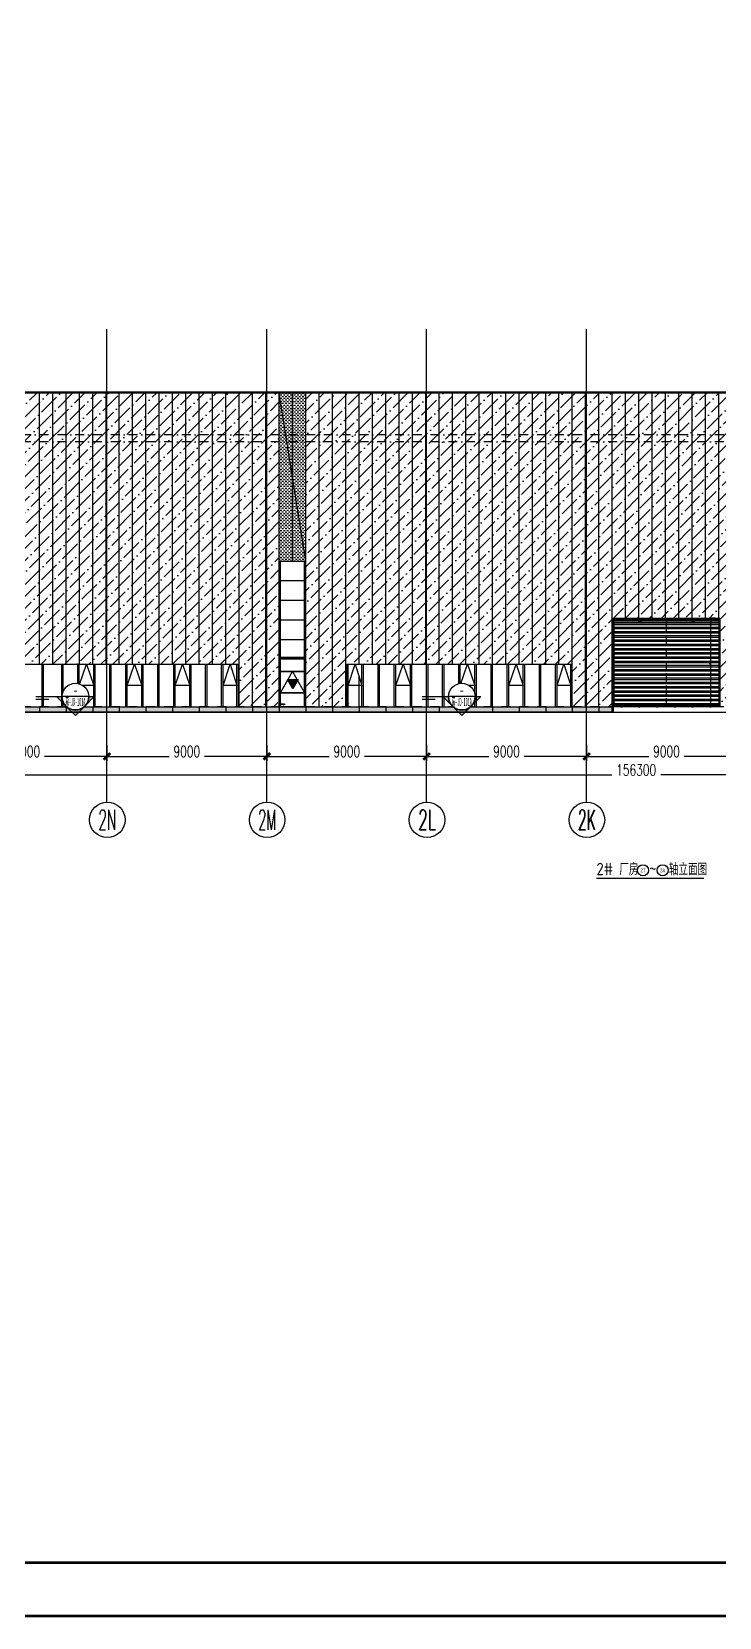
# Model space of a CAD drawing. Extents: x -2072575 to 87763, y 445513 to 805276.
# Drawn here: x -1023634 to -984925, y 455886 to 545061 of the extents above; entities that cross this region are included whole.
import ezdxf
from ezdxf.enums import TextEntityAlignment as Align

# ---------------------------------------------------------------- set-up
doc = ezdxf.new("R2010")
doc.units = 0
doc.header["$LTSCALE"] = 1000
for name, pattern in [('__DASH', [0.35, 0.25, -0.1]), ('CENTER', [2, 1.25, -0.25, 0.25, -0.25]), ('DASHDOT', [1, 0.5, -0.25, 0, -0.25]), ('DOT', [0.25, 0, -0.25]), ('DOTE', [2.42, 2, -0.2, 0.02, -0.2])]:
    doc.linetypes.add(name, pattern=pattern)
doc.layers.get('Defpoints').update_dxf_attribs({"color": 210})
for name, color, linetype in [('!ZN1-填充-8', 8, 'Continuous'), ('!ZN1-文字-7', 7, 'Continuous'), ('!ZN1-标注-173', 173, 'Continuous'), ('!ZN3-玻璃幕墙-4', 4, 'Continuous'), ('!ZN4-辅助材料-1', 1, 'Continuous'), ('!ZN7-索引-3', 3, 'Continuous'), ('0-cxFrame', 155, 'Continuous'), ('3符号', 3, 'Continuous'), ('3铝板幕墙', 3, 'Continuous'), ('4玻璃幕墙', 4, 'Continuous'), ('A-AXIS-DOTE', 14, 'DOTE'), ('A-HATCH-2', 251, 'Continuous'), ('A-LIN-V', 9, 'Continuous'), ('A-WINDOW', 140, 'Continuous'), ('A-云线', 50, 'Continuous'), ('A-门窗表显示尺寸', 160, 'Continuous'), ('AS-WALL', 40, 'Continuous'), ('DIM', 173, 'Continuous'), ('DIM_SYMB', 3, 'Continuous'), ('DOT', 8, 'DOT'), ('DOTE', 1, 'CENTER'), ('IE-填充-JYZS', 7, 'Continuous'), ('PUB_TEXT', 7, 'Continuous'), ('压型钢板', 23, 'Continuous')]:
    doc.layers.add(name, color=color, linetype=linetype)
doc.layers.add('0-cxText', color=131, linetype='Continuous', lineweight=25)
doc.styles.add('_TCH_AXIS', font='COMPLEX', dxfattribs={"bigfont": 'GBCBIG'})
doc.styles.add('A-DIM_T3', font='SIMPLEX', dxfattribs={"width": 0.705882, "bigfont": 'GBCBIG'})
doc.styles.add('A-STANDARD', font='SIMPLEX', dxfattribs={"bigfont": 'GBCBIG'})
doc.styles.add('cx_tuming', font='simhei.ttf')
doc.styles.add('cx_tuqian1', font='')
doc.styles.add('DHTEXT-1', font='romans.shx', dxfattribs={"width": 0.7, "bigfont": 'chinese.shx'})
doc.styles.get("Standard").update_dxf_attribs({"font": 'gbenor.shx', "bigfont": 'gbcbig.shx'})
doc.styles.add('中南符号', font='simhei.ttf')
doc.styles.add('样式 1', font='romans.shx', dxfattribs={"width": 0.7, "bigfont": 'chinese.shx'})
doc.styles.add('黑体', font='simhei.ttf', dxfattribs={"height": 12})
doc.styles.get('cx_tuqian1').set_extended_font_data('SimSun')
doc.dimstyles.new('A-DIM&&20', dxfattribs={"dimtxt": 59.5, "dimasz": 20, "dimexe": 20, "dimexo": 20, "dimgap": 25.25, "dimtad": 1, "dimdec": 0, "dimzin": 0, "dimdsep": 46, "dimtxsty": 'A-DIM_T3', "dimblk": 'ARCHTICK', "dimcen": 0.09, "dimclrt": 7, "dimazin": 2, "dimtfac": 1, "dimtdec": 0, "dimtix": 1, "dimtmove": 2, "dimatfit": 3, "dimfxl": 0, "dimtolj": 1, "dimtzin": 0, "dimarcsym": 0})
doc.dimstyles.new('ZN250', dxfattribs={"dimscale": 250, "dimtxt": 2.5, "dimasz": 1.5, "dimexe": 1, "dimexo": 2, "dimgap": 0.9, "dimtad": 1, "dimdec": 0, "dimdsep": 46, "dimtxsty": 'DHTEXT-1', "dimblk": 'ARCHTICK', "dimcen": 2.5, "dimclrd": 173, "dimclre": 173, "dimclrt": 7, "dimazin": 2, "dimtfac": 1, "dimtdec": 0, "dimtix": 1, "dimtmove": 2, "dimatfit": 3, "dimfxl": 0, "dimarcsym": 0})
pattern_1 = [(45, (14478.8, 0), (252.5697, 926.08891), [1190.625, -238.125, 0, -238.125])]

# ---------------------------------------------------------------- blocks, each defined once
blk = doc.blocks.new('*U88')
at = {"layer": '!ZN3-玻璃幕墙-4', "color": 7, "ltscale": 10}
blk.add_lwpolyline([(0, 0), (670, 1200), (1340, 0)], dxfattribs=at)
blk = doc.blocks.new('消防救援口标识')
blk.add_wipeout([(0, 0), (-150, 260), (150, 260)]).dxf.layer = '!ZN1-标注-173'
at = {"layer": '!ZN1-填充-8'}
h = blk.add_hatch(color=252, dxfattribs=at)
h.dxf.hatch_style = 1
h.paths.add_polyline_path([(0, 0), (-150, 260), (150, 260)])
at = {"layer": '!ZN1-标注-173'}
blk.add_lwpolyline([(0, 0), (-150, 260), (150, 260)], close=True, dxfattribs=at)
at = {"layer": '!ZN1-文字-7', "ltscale": 1.5, "style": '样式 1', "width": 0.7}
blk.add_text('消', height=120, dxfattribs=at).set_placement((-62, 164), align=Align.MIDDLE_LEFT)
blk = doc.blocks.new('er446')
at = {"layer": '4玻璃幕墙', "ltscale": 1.5}
for p, q in [((-1821070, 519237), (-1822410, 519237)), ((-1821070, 518037), (-1822410, 518037))]:
    blk.add_line(p, q, dxfattribs=at)
at = {"layer": '!ZN3-玻璃幕墙-4', "ltscale": 500}
blk.add_blockref('*U88', (-1822410, 518037), dxfattribs=at)
at = {"layer": 'A-门窗表显示尺寸', "color": 3, "style": 'A-STANDARD', "width": 0.705882}
blk.add_text('C1584', height=59.5, dxfattribs=at).set_placement((-1822380, 517350))
at = {"layer": '!ZN4-辅助材料-1', "xscale": 2, "yscale": 2, "zscale": 2}
blk.add_blockref('消防救援口标识', (-1821724, 518256), dxfattribs=at)
blk = doc.blocks.new('_ArchTick')
at = {"color": 0, "linetype": 'ByBlock', "const_width": 0.4}
blk.add_lwpolyline([(-0.5, -0.5), (0.5, 0.5)], dxfattribs=at)
blk = doc.blocks.new('*D29')
at = {"layer": 'A-门窗表显示尺寸', "color": 0, "lineweight": -2, "transparency": 16777216}
for p, q in [((-1641480, 522217), (-1641480, 522000)), ((-1641480, 522020), (-1638480, 522020)), ((-1638480, 522217), (-1638480, 522000))]:
    blk.add_line(p, q, dxfattribs=at)
at = {"layer": 'Defpoints', "color": 0, "transparency": 16777216}
for p in [(-1641480, 522237), (-1638480, 522237), (-1638480, 522020)]:
    blk.add_point(p, dxfattribs=at)
at = {"layer": 'A-门窗表显示尺寸', "color": 0, "lineweight": -2, "transparency": 16777216, "xscale": 20, "yscale": 20, "zscale": 20, "rotation": 180}
blk.add_blockref('_ArchTick', (-1641480, 522020), dxfattribs=at)
at = {"layer": 'A-门窗表显示尺寸', "color": 0, "lineweight": -2, "transparency": 16777216, "xscale": 20, "yscale": 20, "zscale": 20}
blk.add_blockref('_ArchTick', (-1638480, 522020), dxfattribs=at)
at = {"layer": 'A-门窗表显示尺寸', "color": 7, "transparency": 16777216, "insert": (-1639980, 522075), "char_height": 59.5, "attachment_point": 5, "style": 'A-DIM_T3'}
blk.add_mtext('\\A1;3000', dxfattribs=at)
blk = doc.blocks.new('*D30')
at = {"layer": 'A-门窗表显示尺寸', "color": 0, "lineweight": -2, "transparency": 16777216}
for p, q in [((-1644480, 522217), (-1644480, 522000)), ((-1644480, 522020), (-1641480, 522020)), ((-1641480, 522217), (-1641480, 522000))]:
    blk.add_line(p, q, dxfattribs=at)
at = {"layer": 'Defpoints', "color": 0, "transparency": 16777216}
for p in [(-1644480, 522237), (-1641480, 522237), (-1641480, 522020)]:
    blk.add_point(p, dxfattribs=at)
at = {"layer": 'A-门窗表显示尺寸', "color": 0, "lineweight": -2, "transparency": 16777216, "xscale": 20, "yscale": 20, "zscale": 20, "rotation": 180}
blk.add_blockref('_ArchTick', (-1644480, 522020), dxfattribs=at)
at = {"layer": 'A-门窗表显示尺寸', "color": 0, "lineweight": -2, "transparency": 16777216, "xscale": 20, "yscale": 20, "zscale": 20}
blk.add_blockref('_ArchTick', (-1641480, 522020), dxfattribs=at)
at = {"layer": 'A-门窗表显示尺寸', "color": 7, "transparency": 16777216, "insert": (-1642980, 522075), "char_height": 59.5, "attachment_point": 5, "style": 'A-DIM_T3'}
blk.add_mtext('\\A1;3000', dxfattribs=at)
blk = doc.blocks.new('*D31')
at = {"layer": 'A-门窗表显示尺寸', "color": 0, "lineweight": -2, "transparency": 16777216}
for p, q in [((-1638740, 522237), (-1639001, 522237)), ((-1638981, 517237), (-1638981, 522237)), ((-1638740, 517237), (-1639001, 517237))]:
    blk.add_line(p, q, dxfattribs=at)
at = {"layer": 'Defpoints', "color": 0, "transparency": 16777216}
for p in [(-1638981, 522237), (-1638720, 522237), (-1638720, 517237)]:
    blk.add_point(p, dxfattribs=at)
at = {"layer": 'A-门窗表显示尺寸', "color": 0, "lineweight": -2, "transparency": 16777216, "xscale": 20, "yscale": 20, "zscale": 20}
for p, rotation in [((-1638981, 522237), 90), ((-1638981, 517237), 270)]:
    blk.add_blockref('_ArchTick', p, dxfattribs=dict(at, rotation=rotation))
at = {"layer": 'A-门窗表显示尺寸', "color": 7, "transparency": 16777216, "insert": (-1639036, 519737), "char_height": 59.5, "attachment_point": 5, "rotation": 90, "style": 'A-DIM_T3'}
blk.add_mtext('\\A1;5000', dxfattribs=at)
blk = doc.blocks.new('*D990')
at = {"layer": 'Defpoints', "color": 0, "ltscale": 2500, "transparency": 16777216}
for p in [(0, -1657), (156300, -1657), (156300, -3824)]:
    blk.add_point(p, dxfattribs=at)
at = {"layer": 'DIM', "color": 173, "linetype": 'ByBlock', "lineweight": -2, "ltscale": 2500, "transparency": 16777216}
for p, q in [((0, -2157), (0, -4074)), ((156300, -2157), (156300, -4074)), ((0, -3824), (76719, -3824)), ((156300, -3824), (79481, -3824))]:
    blk.add_line(p, q, dxfattribs=at)
at = {"layer": 'DIM', "color": 173, "lineweight": -2, "ltscale": 2500, "transparency": 16777216, "xscale": 375, "yscale": 375, "zscale": 375, "rotation": 180}
blk.add_blockref('_ArchTick', (0, -3824), dxfattribs=at)
at = {"layer": 'DIM', "color": 173, "lineweight": -2, "ltscale": 2500, "transparency": 16777216, "xscale": 375, "yscale": 375, "zscale": 375}
blk.add_blockref('_ArchTick', (156300, -3824), dxfattribs=at)
at = {"layer": 'DIM', "color": 7, "ltscale": 2500, "transparency": 16777216, "insert": (78100, -3549), "char_height": 625, "attachment_point": 5, "style": 'DHTEXT-1'}
blk.add_mtext('156300', dxfattribs=at)
blk = doc.blocks.new('*D1000')
at = {"layer": 'Defpoints', "color": 0, "ltscale": 2500, "transparency": 16777216}
for p in [(39300, -1657), (48300, -1657), (48300, -2784)]:
    blk.add_point(p, dxfattribs=at)
at = {"layer": 'DIM', "color": 173, "linetype": 'ByBlock', "lineweight": -2, "ltscale": 2500, "transparency": 16777216}
for p, q in [((39300, -2157), (39300, -3034)), ((48300, -2157), (48300, -3034)), ((39300, -2784), (42804, -2784)), ((48300, -2784), (44796, -2784))]:
    blk.add_line(p, q, dxfattribs=at)
at = {"layer": 'DIM', "color": 173, "lineweight": -2, "ltscale": 2500, "transparency": 16777216, "xscale": 375, "yscale": 375, "zscale": 375, "rotation": 180}
blk.add_blockref('_ArchTick', (39300, -2784), dxfattribs=at)
at = {"layer": 'DIM', "color": 173, "lineweight": -2, "ltscale": 2500, "transparency": 16777216, "xscale": 375, "yscale": 375, "zscale": 375}
blk.add_blockref('_ArchTick', (48300, -2784), dxfattribs=at)
at = {"layer": 'DIM', "color": 7, "ltscale": 2500, "transparency": 16777216, "insert": (43800, -2509), "char_height": 625, "attachment_point": 5, "style": 'DHTEXT-1'}
blk.add_mtext('9000', dxfattribs=at)
blk = doc.blocks.new('*D1001')
at = {"layer": 'Defpoints', "color": 0, "ltscale": 2500, "transparency": 16777216}
for p in [(48300, -1657), (57300, -1657), (57300, -2784)]:
    blk.add_point(p, dxfattribs=at)
at = {"layer": 'DIM', "color": 173, "linetype": 'ByBlock', "lineweight": -2, "ltscale": 2500, "transparency": 16777216}
for p, q in [((48300, -2157), (48300, -3034)), ((57300, -2157), (57300, -3034)), ((48300, -2784), (51804, -2784)), ((57300, -2784), (53796, -2784))]:
    blk.add_line(p, q, dxfattribs=at)
at = {"layer": 'DIM', "color": 173, "lineweight": -2, "ltscale": 2500, "transparency": 16777216, "xscale": 375, "yscale": 375, "zscale": 375, "rotation": 180}
blk.add_blockref('_ArchTick', (48300, -2784), dxfattribs=at)
at = {"layer": 'DIM', "color": 173, "lineweight": -2, "ltscale": 2500, "transparency": 16777216, "xscale": 375, "yscale": 375, "zscale": 375}
blk.add_blockref('_ArchTick', (57300, -2784), dxfattribs=at)
at = {"layer": 'DIM', "color": 7, "ltscale": 2500, "transparency": 16777216, "insert": (52800, -2509), "char_height": 625, "attachment_point": 5, "style": 'DHTEXT-1'}
blk.add_mtext('9000', dxfattribs=at)
blk = doc.blocks.new('*D1002')
at = {"layer": 'Defpoints', "color": 0, "ltscale": 2500, "transparency": 16777216}
for p in [(57300, -1657), (66300, -1657), (66300, -2784)]:
    blk.add_point(p, dxfattribs=at)
at = {"layer": 'DIM', "color": 173, "linetype": 'ByBlock', "lineweight": -2, "ltscale": 2500, "transparency": 16777216}
for p, q in [((57300, -2157), (57300, -3034)), ((66300, -2157), (66300, -3034)), ((57300, -2784), (60804, -2784)), ((66300, -2784), (62796, -2784))]:
    blk.add_line(p, q, dxfattribs=at)
at = {"layer": 'DIM', "color": 173, "lineweight": -2, "ltscale": 2500, "transparency": 16777216, "xscale": 375, "yscale": 375, "zscale": 375, "rotation": 180}
blk.add_blockref('_ArchTick', (57300, -2784), dxfattribs=at)
at = {"layer": 'DIM', "color": 173, "lineweight": -2, "ltscale": 2500, "transparency": 16777216, "xscale": 375, "yscale": 375, "zscale": 375}
blk.add_blockref('_ArchTick', (66300, -2784), dxfattribs=at)
at = {"layer": 'DIM', "color": 7, "ltscale": 2500, "transparency": 16777216, "insert": (61800, -2509), "char_height": 625, "attachment_point": 5, "style": 'DHTEXT-1'}
blk.add_mtext('9000', dxfattribs=at)
blk = doc.blocks.new('*D1003')
at = {"layer": 'Defpoints', "color": 0, "ltscale": 2500, "transparency": 16777216}
for p in [(66300, -1657), (75300, -1657), (75300, -2784)]:
    blk.add_point(p, dxfattribs=at)
at = {"layer": 'DIM', "color": 173, "linetype": 'ByBlock', "lineweight": -2, "ltscale": 2500, "transparency": 16777216}
for p, q in [((66300, -2157), (66300, -3034)), ((75300, -2157), (75300, -3034)), ((66300, -2784), (69804, -2784)), ((75300, -2784), (71796, -2784))]:
    blk.add_line(p, q, dxfattribs=at)
at = {"layer": 'DIM', "color": 173, "lineweight": -2, "ltscale": 2500, "transparency": 16777216, "xscale": 375, "yscale": 375, "zscale": 375, "rotation": 180}
blk.add_blockref('_ArchTick', (66300, -2784), dxfattribs=at)
at = {"layer": 'DIM', "color": 173, "lineweight": -2, "ltscale": 2500, "transparency": 16777216, "xscale": 375, "yscale": 375, "zscale": 375}
blk.add_blockref('_ArchTick', (75300, -2784), dxfattribs=at)
at = {"layer": 'DIM', "color": 7, "ltscale": 2500, "transparency": 16777216, "insert": (70800, -2509), "char_height": 625, "attachment_point": 5, "style": 'DHTEXT-1'}
blk.add_mtext('9000', dxfattribs=at)
blk = doc.blocks.new('*D1004')
at = {"layer": 'Defpoints', "color": 0, "ltscale": 2500, "transparency": 16777216}
for p in [(75300, -1657), (84300, -1657), (84300, -2784)]:
    blk.add_point(p, dxfattribs=at)
at = {"layer": 'DIM', "color": 173, "linetype": 'ByBlock', "lineweight": -2, "ltscale": 2500, "transparency": 16777216}
for p, q in [((75300, -2157), (75300, -3034)), ((84300, -2157), (84300, -3034)), ((75300, -2784), (78804, -2784)), ((84300, -2784), (80796, -2784))]:
    blk.add_line(p, q, dxfattribs=at)
at = {"layer": 'DIM', "color": 173, "lineweight": -2, "ltscale": 2500, "transparency": 16777216, "xscale": 375, "yscale": 375, "zscale": 375, "rotation": 180}
blk.add_blockref('_ArchTick', (75300, -2784), dxfattribs=at)
at = {"layer": 'DIM', "color": 173, "lineweight": -2, "ltscale": 2500, "transparency": 16777216, "xscale": 375, "yscale": 375, "zscale": 375}
blk.add_blockref('_ArchTick', (84300, -2784), dxfattribs=at)
at = {"layer": 'DIM', "color": 7, "ltscale": 2500, "transparency": 16777216, "insert": (79800, -2509), "char_height": 625, "attachment_point": 5, "style": 'DHTEXT-1'}
blk.add_mtext('9000', dxfattribs=at)
blk = doc.blocks.new('卓越-轴号')
blk.add_circle((0, 0), 4)
at = {"color": 0, "style": '_TCH_AXIS', "width": 1.041667, "flags": 8}
blk.add_attdef('A', text='', height=4.48, dxfattribs=at).set_placement((-2, -2.24), (2, -2.24), align=Align.FIT)
blk = doc.blocks.new('*U89')
at = {"layer": '!ZN3-玻璃幕墙-4', "color": 7, "ltscale": 10}
blk.add_lwpolyline([(0, 0), (410, 1200), (820, 0)], dxfattribs=at)
blk = doc.blocks.new('*U92')
at = {"layer": '!ZN3-玻璃幕墙-4', "color": 7, "ltscale": 10}
blk.add_lwpolyline([(0, 0), (390, 1200), (780, 0)], dxfattribs=at)
blk = doc.blocks.new('*U105')
at = {"layer": '!ZN3-玻璃幕墙-4', "color": 7, "ltscale": 10}
blk.add_lwpolyline([(0, 0), (415, 1200), (830, 0)], dxfattribs=at)
blk = doc.blocks.new('*U106')
at = {"layer": '!ZN3-玻璃幕墙-4', "color": 7, "ltscale": 10}
blk.add_lwpolyline([(0, 0), (410, 1200), (820, 0)], dxfattribs=at)
blk = doc.blocks.new('*U107')
at = {"layer": '!ZN3-玻璃幕墙-4', "color": 7, "ltscale": 10}
blk.add_lwpolyline([(0, 0), (390, 1200), (780, 0)], dxfattribs=at)
blk = doc.blocks.new('TK22.A1 L(Dragon)')
at = {"layer": '0-cxFrame', "color": 7, "const_width": 0.5}
blk.add_lwpolyline([(0, 0), (-841, 0), (-841, 594), (0, 594)], close=True, dxfattribs=at)
at = {"layer": '0-cxFrame', "const_width": 0.5}
blk.add_lwpolyline([(-80, 10), (-821, 10), (-821, 584), (-80, 584)], close=True, dxfattribs=at)
at = {"style": '黑体', "flags": 4}
blk.add_attdef('图幅', text='', height=3.3, dxfattribs=at).set_placement((-40, 3), align=Align.RIGHT)
at = {"layer": '0-cxText', "flags": 4}
for tag, height, style, p in [('建设单位', 3.5, 'cx_tuming', (-45, 240)), ('项目名称', 3.5, 'cx_tuming', (-45, 210)), ('子项名称', 3.5, 'cx_tuming', (-45, 180)), ('工程编号', 3.3, 'cx_tuqian1', (-35, 165)), ('图名1', 3.5, 'cx_tuming', (-45, 87)), ('图名2', 3.5, 'cx_tuming', (-45, 79)), ('图名3', 3.5, 'cx_tuming', (-45, 71)), ('出图日期', 3.3, 'cx_tuqian1', (-39, 60)), ('专业', 3.3, 'cx_tuqian1', (-55, 52)), ('图号', 3.3, 'cx_tuqian1', (-55, 44)), ('版次', 3.3, 'cx_tuqian1', (-20, 44))]:
    blk.add_attdef(tag, text='', height=height, dxfattribs=dict(at, style=style)).set_placement(p, align=Align.MIDDLE)
at = {"layer": 'Defpoints', "color": 6, "flags": 4}
for tag, height, style, p in [('tufu', 3.3, '黑体', (-12, 12)), ('dwfname', 4, 'cx_tuqian1', (-80, 3))]:
    blk.add_attdef(tag, text='', height=height, dxfattribs=dict(at, style=style)).set_placement(p, align=Align.RIGHT)
blk = doc.blocks.new('*U151')
blk.add_trace([(0, -1.25), (0, -0.75), (5, -1.25), (5, -0.75)])
blk = doc.blocks.new('*U152')
at = {"linetype": 'Continuous'}
blk.add_wipeout([(0.09, -5), (0.46, -4.98), (0.83, -4.94), (1.19, -4.86), (1.55, -4.76), (1.89, -4.63), (2.23, -4.48), (2.55, -4.3), (2.87, -4.1), (3.16, -3.88), (3.44, -3.64), (3.7, -3.37), (3.94, -3.09), (4.15, -2.79), (4.35, -2.48), (4.52, -2.15), (4.67, -1.81), (4.79, -1.46), (4.88, -1.1), (4.95, -0.74), (4.99, -0.37), (5, 0), (4.99, 0.37), (4.95, 0.74), (4.88, 1.1), (4.79, 1.46), (4.67, 1.81), (4.52, 2.15), (4.35, 2.48), (4.15, 2.79), (3.94, 3.09), (3.7, 3.37), (3.44, 3.64), (3.16, 3.88), (2.87, 4.1), (2.55, 4.3), (2.23, 4.48), (1.89, 4.63), (1.55, 4.76), (1.19, 4.86), (0.83, 4.94), (0.46, 4.98), (0.09, 5), (-0.28, 5), (-0.65, 4.96), (-1.01, 4.9), (-1.37, 4.81), (-1.72, 4.7), (-2.07, 4.56), (-2.4, 4.42), (-2.72, 4.21), (-3.02, 3.99), (-3.31, 3.76), (-3.57, 3.51), (-3.82, 3.23), (-4.05, 2.94), (-4.26, 2.64), (-4.44, 2.31), (-4.6, 1.98), (-4.73, 1.63), (-4.84, 1.28), (-4.92, 0.92), (-4.98, 0.55), (-5, 0.18), (-5, -0.18), (-4.98, -0.55), (-4.92, -0.92), (-4.84, -1.28), (-4.73, -1.63), (-4.6, -1.98), (-4.44, -2.31), (-4.26, -2.64), (-4.05, -2.94), (-3.82, -3.23), (-3.57, -3.51), (-3.31, -3.76), (-3.02, -3.99), (-2.72, -4.21), (-2.4, -4.4), (-2.07, -4.56), (-1.72, -4.7), (-1.37, -4.81), (-1.01, -4.9), (-0.65, -4.96), (-0.28, -5)], dxfattribs=at)
h = blk.add_hatch(color=256)
h.paths.add_polyline_path([(-3.54, -3.54), (-7.07, 0), (-5, 0, 0.198912)])
h.paths.add_polyline_path([(3.54, -3.54), (0, -7.07), (-3.54, -3.54, 0.414214)])
h.paths.add_polyline_path([(5, 0), (7.07, 0), (3.54, -3.54, 0.198912)])
for points in [[(-7.07, 0), (-5, 0, 0.198912), (-3.54, -3.54), (-7.07, 0)], [(5, 0), (7.07, 0), (3.54, -3.54, 0.198912), (5, 0)], [(-3.54, -3.54, 0.414214), (3.54, -3.54), (0, -7.07), (-3.54, -3.54, 0.414214)]]:
    blk.add_lwpolyline(points, format="xyb", close=True)
at = {"ltscale": 10}
blk.add_circle((0, 0), 5, dxfattribs=at)
blk = doc.blocks.new('Zsymbol-CutIndexes_3')
at = {"linetype": 'Continuous'}
blk.add_line((5.01, 0), (-5.01, 0), dxfattribs=at)
at = {"color": 0, "style": '中南符号'}
blk.add_attdef('视图', text='', height=3, dxfattribs=at).set_placement((0, 0), align=Align.BOTTOM_CENTER)
at = {"color": 0, "style": '中南符号', "width": 0.692568}
blk.add_attdef('图号', text='', height=3, dxfattribs=at).set_placement((-3.74, -3.44), (3.73, -3.44), align=Align.FIT)
blk = doc.blocks.new('20250924150415')
at = {"ltscale": 10}
blk.add_wipeout([(0, 0), (0, 120), (1500, 120), (1500, 0)], dxfattribs=at).dxf.layer = '3铝板幕墙'
at = {"layer": '!ZN1-填充-8'}
h = blk.add_hatch(dxfattribs=at)
h.set_pattern_fill('DOTS', color=141, scale=20, style=0)
h.set_pattern_definition([(0, (1780047.875, -510492.864), (15.875, 31.75), [0, -31.75])])
h.paths.add_polyline_path([(0, 120), (1500, 120), (1500, 0), (0, 0)])
blk = doc.blocks.new('434')
at = {"layer": 'A-HATCH-2'}
h = blk.add_hatch(dxfattribs=at)
h.set_pattern_fill('ANSI32', color=256, scale=50, angle=45)
h.set_pattern_definition([(180, (-500, 6e-11), (-1e-14, -238.125), []), (180, (-579.38, 79.38), (-1e-14, -238.125), [])])
h.paths.add_polyline_path([(-1644480.2, 522187.5), (-1638530.2, 522187.5), (-1638530.2, 517287.5), (-1644480.2, 517287.5)])
at = {"layer": 'A-AXIS-DOTE', "linetype": '__DASH', "ltscale": 2}
blk.add_line((-1641480.2, 517237.5), (-1641480.2, 522237.5), dxfattribs=at)
at = {"layer": 'A-WINDOW'}
for points in [[(-1644480.2, 522237.5), (-1638480.2, 522237.5), (-1638480.2, 517237.5), (-1644480.2, 517237.5)], [(-1644430.2, 522187.5), (-1638530.2, 522187.5), (-1638530.2, 517287.5), (-1644430.2, 517287.5)]]:
    blk.add_lwpolyline(points, close=True, dxfattribs=at)
at = {"layer": 'A-门窗表显示尺寸', "color": 3, "style": 'A-STANDARD', "width": 0.705882}
blk.add_text('JLM6050', height=59.5, dxfattribs=at).set_placement((-1644380, 517317.5))
at = {"layer": 'A-门窗表显示尺寸'}
for p1, p2, distance, picture, middle in [((-1644480.2, 522237.5), (-1641480.2, 522237.5), -217.5, '*D30', (-1642980.2, 522075)), ((-1641480.2, 522237.5), (-1638480.2, 522237.5), -217.5, '*D29', (-1639980.2, 522075)), ((-1638720.2, 517237.5), (-1638720.2, 522237.5), 260.4, '*D31', (-1639035.6, 519737.5))]:
    dim = blk.add_aligned_dim(p1=p1, p2=p2, distance=distance, dimstyle='A-DIM&&20', dxfattribs=at)
    dim.commit()
    dim.dimension.update_dxf_attribs({"geometry": picture, "text_midpoint": middle})
blk = doc.blocks.new('20250821140123')
at = {"layer": 'DOT', "linetype": 'DASHDOT'}
for p, q in [((163030.7, 17700), (-7959.1, 17700)), ((163030.7, 15300), (-7959.1, 15300)), ((163030.7, 14900), (-7959.1, 14900)), ((163030.7, 0), (-7959.1, 0))]:
    blk.add_line(p, q, dxfattribs=at)
at = {"layer": 'DOTE', "ltscale": 250}
for p, q in [((48300, -5350), (48300, 21247.6)), ((57300, -5350), (57300, 21247.6)), ((66300, -5350), (66300, 21247.6)), ((75300, -5350), (75300, 21247.6))]:
    blk.add_line(p, q, dxfattribs=at)
at = {"layer": '3符号', "color": 7}
ref = blk.add_blockref('卓越-轴号', (48321.1, -6349.8), dxfattribs=dict(at, xscale=250, yscale=250, zscale=250))
ref.add_attrib('A', '2N', dxfattribs={"layer": '0', "color": 0, "height": 1120, "style": '_TCH_AXIS', "width": 0.480769}).set_placement((47821.1, -6909.8), (48821.1, -6909.8), align=Align.FIT)
ref = blk.add_blockref('卓越-轴号', (57321.1, -6349.8), dxfattribs=dict(at, xscale=250, yscale=250, zscale=250))
ref.add_attrib('A', '2M', dxfattribs={"layer": '0', "color": 0, "height": 1120, "style": '_TCH_AXIS', "width": 0.457317}).set_placement((56821.1, -6909.8), (57821.1, -6909.8), align=Align.FIT)
ref = blk.add_blockref('卓越-轴号', (66321.1, -6349.8), dxfattribs=dict(at, xscale=250, yscale=250, zscale=250))
ref.add_attrib('A', '2L', dxfattribs={"layer": '0', "color": 0, "height": 1120, "style": '_TCH_AXIS', "width": 0.535714}).set_placement((65821.1, -6909.8), (66821.1, -6909.8), align=Align.FIT)
ref = blk.add_blockref('卓越-轴号', (75321.1, -6349.8), dxfattribs=dict(at, xscale=250, yscale=250, zscale=250))
ref.add_attrib('A', '2K', dxfattribs={"layer": '0', "color": 0, "height": 1120, "style": '_TCH_AXIS', "width": 0.480769}).set_placement((74821.1, -6909.8), (75821.1, -6909.8), align=Align.FIT)
at = {"layer": 'A-LIN-V'}
blk.add_blockref('434', (1721280.2, -517237.5), dxfattribs=at)
at = {"layer": 'DIM', "ltscale": 2500}
for base, p1, p2, picture, middle in [((156300, -3824.1), (0, -1657.5), (156300, -1657.5), '*D990', (78100, -3549.1)), ((48300, -2784.1), (39300, -1657.5), (48300, -1657.5), '*D1000', (43800, -2509.1)), ((57300, -2784.1), (48300, -1657.5), (57300, -1657.5), '*D1001', (52800, -2509.1)), ((66300, -2784.1), (57300, -1657.5), (66300, -1657.5), '*D1002', (61800, -2509.1)), ((75300, -2784.1), (66300, -1657.5), (75300, -1657.5), '*D1003', (70800, -2509.1)), ((84300, -2784.1), (75300, -1657.5), (84300, -1657.5), '*D1004', (79800, -2509.1))]:
    dim = blk.add_linear_dim(base=base, p1=p1, p2=p2, angle=0, dimstyle='ZN250', dxfattribs=at)
    dim.commit()
    dim.dimension.update_dxf_attribs({"geometry": picture, "text_midpoint": middle, "dimtype": 129})

msp = doc.modelspace()

# ---------------------------------------------------------------- hatches: boundary and pattern name
at = {"layer": '!ZN1-填充-8'}
h = msp.add_hatch(dxfattribs=at)
h.set_pattern_fill('ANSI36', color=256, scale=300, style=0)
h.set_pattern_definition(pattern_1)
h.paths.add_polyline_path([(-1035199.7, 507087.5), (-1011999.7, 507087.5), (-1012019.7, 507087.5), (-1032899.7, 507087.5), (-1032899.7, 509487.5), (-1011999.7, 509487.5), (-1011999.7, 507087.5), (-1008069, 507087.5), (-1008199.7, 507087.5), (-1009699.7, 507087.5), (-1009699.7, 524737.5), (-1035199.7, 524737.5)])
h = msp.add_hatch(dxfattribs=at)
h.set_pattern_fill('DOTS', color=141, scale=100, style=0)
h.paths.add_polyline_path([(-1035199.7, 507099.3), (-990899.7, 507099.3), (-990899.7, 506787.5), (-1035199.7, 506787.5)])
at = {"layer": 'IE-填充-JYZS', "ltscale": 10}
h = msp.add_hatch(dxfattribs=at)
h.set_pattern_fill('DOTS', color=141, scale=10)
h.set_pattern_definition([(0, (-1068599.68, 524737.465), (7.9375, 15.875), [0, -15.875])])
h.paths.add_polyline_path([(-1068599.7, 524787.5), (-910599.7, 524787.5), (-910599.7, 524737.5), (-1068599.7, 524737.5)])
h = msp.add_hatch(dxfattribs=at)
h.set_pattern_fill('DASH', color=253, scale=100)
h.set_pattern_definition([(0, (14478.79, 0), (95.25, 95.25), [95.25, -95.25])])
h.paths.add_polyline_path([(-1009699.7, 515287.5), (-1008199.7, 515287.5), (-1008199.7, 524737.5), (-1009699.7, 524737.5)])

# ---------------------------------------------------------------- linework, layer by layer
at = {"layer": '!ZN7-索引-3', "ltscale": 3}
for p, q in [((-1023407.8, 507663.5, 0), (-1021172.7, 507663.5, 0)), ((-1001654.2, 507663.5, 0), (-999419.1, 507663.5, 0))]:
    msp.add_line(p, q, dxfattribs=at)
at = {"layer": '3铝板幕墙', "ltscale": 1000}
for p, q in [((-1023199.7, 524787.5, 0), (-1023199.7, 524737.5)), ((-1021699.7, 524787.5, 0), (-1021699.7, 524737.5)), ((-1020199.7, 524787.5, 0), (-1020199.7, 524737.5)), ((-1018699.7, 524787.5, 0), (-1018699.7, 524737.5)), ((-1017199.7, 524787.5, 0), (-1017199.7, 524737.5)), ((-1015699.7, 524787.5, 0), (-1015699.7, 524737.5)), ((-1014199.7, 524787.5, 0), (-1014199.7, 524737.5)), ((-1012699.7, 524787.5, 0), (-1012699.7, 524737.5)), ((-1011199.7, 524787.5, 0), (-1011199.7, 524737.5)), ((-1009699.7, 524787.5, 0), (-1009699.7, 524737.5)), ((-1008199.7, 524787.5, 0), (-1008199.7, 524737.5)), ((-1006699.7, 524787.5, 0), (-1006699.7, 524737.5)), ((-1005199.7, 524787.5, 0), (-1005199.7, 524737.5)), ((-1003699.7, 524787.5, 0), (-1003699.7, 524737.5)), ((-1002199.7, 524787.5, 0), (-1002199.7, 524737.5)), ((-1000699.7, 524787.5, 0), (-1000699.7, 524737.5)), ((-999199.7, 524787.5, 0), (-999199.7, 524737.5)), ((-997699.7, 524787.5, 0), (-997699.7, 524737.5)), ((-996199.7, 524787.5, 0), (-996199.7, 524737.5)), ((-994699.7, 524787.5, 0), (-994699.7, 524737.5)), ((-993199.7, 524787.5, 0), (-993199.7, 524737.5)), ((-991699.7, 524787.5, 0), (-991699.7, 524737.5)), ((-990199.7, 524787.5, 0), (-990199.7, 524737.5)), ((-988699.7, 524787.5, 0), (-988699.7, 524737.5)), ((-987199.7, 524787.5, 0), (-987199.7, 524737.5)), ((-985699.7, 524787.5, 0), (-985699.7, 524737.5)), ((-1023199.7, 507099.3, 0), (-1023199.7, 506787.5)), ((-1021699.7, 507099.3, 0), (-1021699.7, 506787.5)), ((-1020199.7, 507099.3, 0), (-1020199.7, 506787.5)), ((-1018699.7, 507099.3, 0), (-1018699.7, 506787.5)), ((-1017199.7, 507099.3, 0), (-1017199.7, 506787.5)), ((-1015699.7, 507099.3, 0), (-1015699.7, 506787.5)), ((-1014199.7, 507099.3, 0), (-1014199.7, 506787.5)), ((-1012699.7, 507099.3, 0), (-1012699.7, 506787.5)), ((-1011199.7, 507099.3, 0), (-1011199.7, 506787.5)), ((-1006699.7, 507099.3, 0), (-1006699.7, 506787.5)), ((-1005199.7, 507099.3, 0), (-1005199.7, 506787.5)), ((-1003699.7, 507099.3, 0), (-1003699.7, 506787.5)), ((-1002199.7, 507099.3, 0), (-1002199.7, 506787.5)), ((-1000699.7, 507099.3, 0), (-1000699.7, 506787.5)), ((-999199.7, 507099.3, 0), (-999199.7, 506787.5)), ((-997699.7, 507099.3, 0), (-997699.7, 506787.5)), ((-996199.7, 507099.3, 0), (-996199.7, 506787.5)), ((-994699.7, 507099.3, 0), (-994699.7, 506787.5)), ((-993199.7, 507099.3, 0), (-993199.7, 506787.5)), ((-991699.7, 507099.3, 0), (-991699.7, 506787.5))]:
    msp.add_line(p, q, dxfattribs=at)
at = {"layer": '3铝板幕墙', "ltscale": 2000}
msp.add_lwpolyline([(-1068599.7, 524787.5), (-910599.7, 524787.5), (-910599.7, 524737.5), (-1068599.7, 524737.5)], close=True, dxfattribs=at)
at = {"layer": '4玻璃幕墙', "ltscale": 1.5}
for p, q in [((-1009699.7, 515287.5), (-1008199.7, 515287.5)), ((-1009619.7, 514187.5), (-1008279.7, 514187.5)), ((-1009619.7, 513087.5), (-1008279.7, 513087.5)), ((-1009619.7, 511987.5), (-1008279.7, 511987.5)), ((-1009619.7, 510887.5), (-1008279.7, 510887.5)), ((-1032899.7, 509487.5), (-1011999.7, 509487.5)), ((-1023039.7, 507099.3, 0), (-1023039.7, 509487.5)), ((-1022959.7, 507099.3, 0), (-1022959.7, 509487.5)), ((-1021939.7, 507099.3, 0), (-1021939.7, 509487.5)), ((-1021859.7, 507099.3, 0), (-1021859.7, 509487.5)), ((-1021039.7, 507099.3, 0), (-1021039.7, 509487.5)), ((-1020959.7, 507099.3, 0), (-1020959.7, 509487.5)), ((-1020139.7, 507099.3, 0), (-1020139.7, 509487.5)), ((-1020059.7, 507099.3, 0), (-1020059.7, 509487.5)), ((-1019239.7, 507099.3, 0), (-1019239.7, 509487.5)), ((-1019159.7, 507099.3, 0), (-1019159.7, 509487.5)), ((-1018339.7, 507099.3, 0), (-1018339.7, 509487.5)), ((-1018259.7, 507099.3, 0), (-1018259.7, 509487.5)), ((-1017439.7, 507099.3, 0), (-1017439.7, 509487.5)), ((-1017359.7, 507099.3, 0), (-1017359.7, 509487.5)), ((-1016539.7, 507099.3, 0), (-1016539.7, 509487.5)), ((-1016459.7, 507099.3, 0), (-1016459.7, 509487.5)), ((-1015639.7, 507099.3, 0), (-1015639.7, 509487.5)), ((-1015559.7, 507099.3, 0), (-1015559.7, 509487.5)), ((-1014739.7, 507099.3, 0), (-1014739.7, 509487.5)), ((-1014659.7, 507099.3, 0), (-1014659.7, 509487.5)), ((-1013839.7, 507099.3, 0), (-1013839.7, 509487.5)), ((-1013759.7, 507099.3, 0), (-1013759.7, 509487.5)), ((-1012939.7, 507099.3, 0), (-1012939.7, 509487.5)), ((-1012859.7, 507099.3, 0), (-1012859.7, 509487.5)), ((-1012079.7, 507099.3, 0), (-1012079.7, 509487.5)), ((-1011999.7, 507099.3, 0), (-1011999.7, 509487.5)), ((-1009619.7, 509787.5), (-1008279.7, 509787.5)), ((-1020139.7, 508287.5), (-1020959.7, 508287.5)), ((-1017439.7, 508287.5), (-1018259.7, 508287.5)), ((-1014739.7, 508287.5), (-1015559.7, 508287.5)), ((-1012079.7, 508287.5), (-1012859.7, 508287.5)), ((-1005039.7, 508287.5), (-1005819.7, 508287.5)), ((-1002309.7, 508287.5), (-1003139.7, 508287.5)), ((-998679.7, 508287.5), (-999509.7, 508287.5)), ((-995959.7, 508287.5), (-996779.7, 508287.5)), ((-993279.7, 508287.5), (-994059.7, 508287.5)), ((-1032899.7, 507099.3, 0), (-1011999.7, 507099.3, 0))]:
    msp.add_line(p, q, dxfattribs=at)
at = {"layer": '4玻璃幕墙', "ltscale": 10}
for p, q in [((-1005899.7, 507099.3, 0), (-1005899.7, 509487.5)), ((-1005899.7, 509487.5), (-993199.7, 509487.5)), ((-1005819.7, 507099.3, 0), (-1005819.7, 509487.5)), ((-1005039.7, 507099.3, 0), (-1005039.7, 509487.5)), ((-1004959.7, 507099.3, 0), (-1004959.7, 509487.5)), ((-1004129.7, 507099.3, 0), (-1004129.7, 509487.5)), ((-1004049.7, 507099.3, 0), (-1004049.7, 509487.5)), ((-1003219.7, 507099.3, 0), (-1003219.7, 509487.5)), ((-1003139.7, 507099.3, 0), (-1003139.7, 509487.5)), ((-1002309.7, 507099.3, 0), (-1002309.7, 509487.5)), ((-1002229.7, 507099.3, 0), (-1002229.7, 509487.5)), ((-1001399.7, 507099.3, 0), (-1001399.7, 509487.5)), ((-1001319.7, 507099.3, 0), (-1001319.7, 509487.5)), ((-1000499.7, 507099.3, 0), (-1000499.7, 509487.5)), ((-1000419.7, 507099.3, 0), (-1000419.7, 509487.5)), ((-999589.7, 507099.3, 0), (-999589.7, 509487.5)), ((-999509.7, 507099.3, 0), (-999509.7, 509487.5)), ((-998679.7, 507099.3, 0), (-998679.7, 509487.5)), ((-998599.7, 507099.3, 0), (-998599.7, 509487.5)), ((-997769.7, 507099.3, 0), (-997769.7, 509487.5)), ((-997689.7, 507099.3, 0), (-997689.7, 509487.5)), ((-996859.7, 507099.3, 0), (-996859.7, 509487.5)), ((-996779.7, 507099.3, 0), (-996779.7, 509487.5)), ((-995959.7, 507099.3, 0), (-995959.7, 509487.5)), ((-995879.7, 507099.3, 0), (-995879.7, 509487.5)), ((-995049.7, 507099.3, 0), (-995049.7, 509487.5)), ((-994969.7, 507099.3, 0), (-994969.7, 509487.5)), ((-994139.7, 507099.3, 0), (-994139.7, 509487.5)), ((-994059.7, 507099.3, 0), (-994059.7, 509487.5)), ((-993279.7, 507099.3, 0), (-993279.7, 509487.5)), ((-993199.7, 507099.3, 0), (-993199.7, 509487.5)), ((-1005899.7, 507099.3, 0), (-993199.7, 507099.3, 0))]:
    msp.add_line(p, q, dxfattribs=at)
at = {"layer": 'A-LIN-V'}
for p, q in [((-910599.7, 524787.5), (-1068599.7, 524787.5)), ((-910599.7, 524737.5), (-1068599.7, 524737.5)), ((-1009699.7, 515287.5), (-1009699.7, 524737.5)), ((-1008199.7, 515287.5), (-1008199.7, 524737.5)), ((-990899.7, 507087.5), (-990899.7, 506787.5))]:
    msp.add_line(p, q, dxfattribs=at)
at = {"layer": 'AS-WALL'}
msp.add_line((-1075658.8, 506787.5), (-905069, 506787.5), dxfattribs=at)
msp.add_lwpolyline([(-1008199.7, 515287.5), (-1008199.7, 515287.5), (-1009699.7, 524737.5)], dxfattribs=at)
at = {"layer": 'DIM_SYMB', "const_width": 70}
msp.add_lwpolyline([(-991838.8, 497441.4), (-985784.8, 497441.4)], dxfattribs=at)
at = {"layer": 'PUB_TEXT'}
for centre in [(-989222.5, 497898.6), (-988114.1, 497898.6)]:
    msp.add_circle(centre, 315, dxfattribs=at)
at = {"layer": '压型钢板', "ltscale": 10}
for p, q in [((-1023199.7, 509487.5), (-1023199.7, 524737.5)), ((-1022449.7, 509487.5), (-1022449.7, 524737.5)), ((-1021699.7, 509487.5), (-1021699.7, 524737.5)), ((-1020949.7, 509487.5), (-1020949.7, 524737.5)), ((-1020199.7, 509487.5), (-1020199.7, 524737.5)), ((-1019449.7, 509487.5), (-1019449.7, 524737.5)), ((-1018699.7, 509487.5), (-1018699.7, 524737.5)), ((-1017949.7, 509487.5), (-1017949.7, 524737.5)), ((-1017199.7, 509487.5), (-1017199.7, 524737.5)), ((-1016449.7, 509487.5), (-1016449.7, 524737.5)), ((-1015699.7, 509487.5), (-1015699.7, 524737.5)), ((-1014949.7, 509487.5), (-1014949.7, 524737.5)), ((-1014199.7, 509487.5), (-1014199.7, 524737.5)), ((-1013449.7, 509487.5), (-1013449.7, 524737.5)), ((-1012699.7, 509487.5), (-1012699.7, 524737.5)), ((-1011949.7, 507087.5), (-1011949.7, 524737.5)), ((-1011199.7, 507087.5), (-1011199.7, 524737.5)), ((-1010449.7, 507087.5), (-1010449.7, 524737.5)), ((-1008949.7, 515287.5), (-1008949.7, 524737.5)), ((-1007449.7, 507087.5), (-1007449.7, 524737.5)), ((-1006699.7, 507087.5), (-1006699.7, 524737.5)), ((-1005949.7, 507087.5), (-1005949.7, 524737.5)), ((-1005199.7, 509487.5), (-1005199.7, 524737.5)), ((-1004449.7, 509487.5), (-1004449.7, 524737.5)), ((-1003699.7, 509487.5), (-1003699.7, 524737.5)), ((-1002949.7, 509487.5), (-1002949.7, 524737.5)), ((-1002199.7, 509487.5), (-1002199.7, 524737.5)), ((-1001449.7, 509487.5), (-1001449.7, 524737.5)), ((-1000699.7, 509487.5), (-1000699.7, 524737.5)), ((-999949.7, 509487.5), (-999949.7, 524737.5)), ((-999199.7, 509487.5), (-999199.7, 524737.5)), ((-998449.7, 509487.5), (-998449.7, 524737.5)), ((-997699.7, 509487.5), (-997699.7, 524737.5)), ((-996949.7, 509487.5), (-996949.7, 524737.5)), ((-996199.7, 509487.5), (-996199.7, 524737.5)), ((-995449.7, 509487.5), (-995449.7, 524737.5)), ((-994699.7, 509487.5), (-994699.7, 524737.5)), ((-993949.7, 509487.5), (-993949.7, 524737.5)), ((-993199.7, 507087.5), (-993199.7, 524737.5)), ((-992449.7, 507087.5), (-992449.7, 524737.5)), ((-991699.7, 507087.5), (-991699.7, 524737.5)), ((-990949.7, 506787.5), (-990949.7, 524737.5)), ((-990199.7, 512087.5), (-990199.7, 524737.5)), ((-989449.7, 512087.5), (-989449.7, 524737.5)), ((-988699.7, 512087.5), (-988699.7, 524737.5)), ((-987949.7, 512087.5), (-987949.7, 524737.5)), ((-987199.7, 512087.5), (-987199.7, 524737.5)), ((-986449.7, 512087.5), (-986449.7, 524737.5)), ((-985699.7, 512087.5), (-985699.7, 524737.5)), ((-984949.7, 512087.5), (-984949.7, 524737.5)), ((-1005199.7, 507087.5), (-1005199.7, 508779.8))]:
    msp.add_line(p, q, dxfattribs=at)

# ---------------------------------------------------------------- block references
at = {"layer": '!ZN3-玻璃幕墙-4', "ltscale": 500}
for name, p in [('*U89', (-1020959.7, 508287.5)), ('*U89', (-1018259.7, 508287.5)), ('*U89', (-1015559.7, 508287.5)), ('*U92', (-1012859.7, 508287.5)), ('*U92', (-1005819.7, 508287.5)), ('*U105', (-1003139.7, 508287.5)), ('*U105', (-999509.7, 508287.5)), ('*U106', (-996779.7, 508287.5)), ('*U107', (-994059.7, 508287.5))]:
    msp.add_blockref(name, p, dxfattribs=at)
at = {"layer": '!ZN7-索引-3', "color": 7, "ltscale": 3, "xscale": 150, "yscale": 150, "zscale": 150}
for p in [(-1023407.8, 507663.5, 0), (-1001654.2, 507663.5, 0)]:
    msp.add_blockref('*U151', p, dxfattribs=at)

# ---------------------------------------------------------------- texts
at = {"layer": 'PUB_TEXT'}
for s, height, p in [('2#', 700, (-991838.8, 497618.6)), ('厂房', 675.18, (-990555.4, 497618.6)), ('~', 700, (-988872.5, 497618.6)), ('轴立面图', 675.18, (-987764.1, 497618.6))]:
    msp.add_text(s, height=height, dxfattribs=at).set_placement(p)
for s, height, width, p, p2 in [('2T', 231.63, 1.14633, (-989371.8, 497782.8), (-989073.1, 497782.8)), ('2A', 220.24, 1.154369, (-988267.7, 497788.5), (-987960.5, 497788.5))]:
    msp.add_text(s, height=height, dxfattribs=dict(at, width=width)).set_placement(p, p2, align=Align.FIT)

# ---------------------------------------------------------------- next in the draw order: block references
at = {"layer": 'A-LIN-V'}
msp.add_blockref('er446', (812790.7, -10150), dxfattribs=at)

# ---------------------------------------------------------------- next in the draw order: hatches: boundary and pattern name
at = {"layer": '!ZN1-填充-8'}
h = msp.add_hatch(dxfattribs=at)
h.set_pattern_fill('ANSI36', color=256, scale=300, style=0)
h.set_pattern_definition(pattern_1)
h.paths.add_polyline_path([(-982699.7, 524737.5), (-1008199.7, 524737.5), (-1008199.7, 515487.5), (-1008199.7, 510087.5), (-1008199.7, 509887.5), (-1008199.7, 507087.5), (-1008199.7, 507087.5), (-1005899.7, 507099.3), (-1005899.7, 509487.5), (-993199.7, 509487.5), (-993199.7, 507087.5), (-990899.7, 507087.5), (-990899.7, 507087.5), (-990899.7, 512087.5), (-984899.7, 512087.5), (-984899.7, 507087.5), (-982699.7, 507087.5)])
h.paths.add_polyline_path([(-993457.5, 508198.6), (-993457.5, 508376.3), (-993546.8, 508376.3), (-993546.8, 508198.6)], flags=17)
h.paths.add_polyline_path([(-999654.6, 509230.4), (-999444.8, 509230.4), (-999444.8, 509319.6), (-999654.6, 509319.6)], flags=17)
h.paths.add_polyline_path([(-1005815, 507185.1), (-1005561.2, 507185.1), (-1005561.2, 507274.4), (-1005815, 507274.4)], flags=17)
h.paths.add_polyline_path([(-993199.7, 509487.5), (-993199.7, 507087.5), (-993199.7, 507087.5), (-993199.7, 509487.5)])

# ---------------------------------------------------------------- next in the draw order: block references
at = {"layer": 'A-云线', "ltscale": 10}
msp.add_blockref('20250821140123', (-1067699.7, 507087.5), dxfattribs=at)

# ---------------------------------------------------------------- next in the draw order: block references
at = {"layer": 'A-LIN-V'}
msp.add_blockref('er446', (812790.7, -10150), dxfattribs=at)

# ---------------------------------------------------------------- next in the draw order: block references
msp.add_blockref('er446', (812790.7, -10150), dxfattribs=at)

# ---------------------------------------------------------------- next in the draw order: linework, layer by layer
at = {"layer": '3铝板幕墙', "ltscale": 1000}
for p, q in [((-1009699.7, 507099.3, 0), (-1009699.7, 506787.5)), ((-1008199.7, 507099.3, 0), (-1008199.7, 506787.5))]:
    msp.add_line(p, q, dxfattribs=at)
msp.add_lwpolyline([(-1035199.7, 507099.3), (-990899.7, 507099.3), (-990899.7, 506787.5), (-1035199.7, 506787.5)], close=True, dxfattribs=at)
at = {"layer": '4玻璃幕墙', "ltscale": 1.5}
for p, q in [((-1009699.7, 507099.3, 0), (-1009699.7, 515287.5)), ((-1009619.7, 507099.3, 0), (-1009619.7, 515287.5)), ((-1008279.7, 507099.3, 0), (-1008279.7, 515287.5)), ((-1008199.7, 507099.3, 0), (-1008199.7, 515287.5)), ((-1009619.7, 509087.5), (-1008279.7, 509087.5)), ((-1009619.7, 507887.5), (-1008279.7, 507887.5)), ((-1008199.7, 507099.3, 0), (-1009699.7, 507099.3, 0)), ((-1009699.7, 507099.3, 0), (-1008199.7, 507099.3, 0))]:
    msp.add_line(p, q, dxfattribs=at)
at = {"layer": '压型钢板', "ltscale": 10}
for p, q in [((-1009699.7, 507087.5), (-1009699.7, 524737.5)), ((-1008199.7, 507087.5), (-1008199.7, 524737.5))]:
    msp.add_line(p, q, dxfattribs=at)

# ---------------------------------------------------------------- next in the draw order: block references
at = {"layer": '0-cxFrame', "xscale": 300, "yscale": 300, "zscale": 300}
msp.add_blockref('TK22.A1 L(Dragon)', (-859836.4, 455961.2), dxfattribs=at)

# ---------------------------------------------------------------- next in the draw order: block references
at = {"layer": '!ZN7-索引-3', "ltscale": 10}
msp.add_blockref('20250924150415', (-1009699.7, 509787.5), dxfattribs=at)
at = {"layer": '!ZN7-索引-3', "color": 7, "ltscale": 3, "xscale": 150, "yscale": 150, "zscale": 150}
for p in [(-1021172.7, 507663.5, 0), (-999419.1, 507663.5, 0)]:
    msp.add_blockref('*U152', p, dxfattribs=at)

# ---------------------------------------------------------------- next in the draw order: block references
at = {"layer": '!ZN7-索引-3', "color": 7, "ltscale": 3}
ref = msp.add_blockref('Zsymbol-CutIndexes_3', (-1021172.7, 507663.5, 0), dxfattribs=dict(at, xscale=150, yscale=150, zscale=150))
ref.add_attrib('视图', '-', dxfattribs={"layer": '0', "color": 0, "height": 450, "style": '中南符号'}).set_placement((-1021172.7, 507663.5, 0), align=Align.BOTTOM_CENTER)
ref.add_attrib('图号', '幕-JD-101A', dxfattribs={"layer": '0', "color": 0, "height": 450, "style": '中南符号', "width": 0.346284}).set_placement((-1021734, 507147.4, 0), (-1020613.5, 507147.4, 0), align=Align.FIT)
ref = msp.add_blockref('Zsymbol-CutIndexes_3', (-999419.1, 507663.5, 0), dxfattribs=dict(at, xscale=150, yscale=150, zscale=150))
ref.add_attrib('视图', '-', dxfattribs={"layer": '0', "color": 0, "height": 450, "style": '中南符号'}).set_placement((-999419.1, 507663.5, 0), align=Align.BOTTOM_CENTER)
ref.add_attrib('图号', '幕-JD-101A', dxfattribs={"layer": '0', "color": 0, "height": 450, "style": '中南符号', "width": 0.346284}).set_placement((-999980.4, 507147.4, 0), (-998859.9, 507147.4, 0), align=Align.FIT)

doc.saveas('drawing.dxf')
